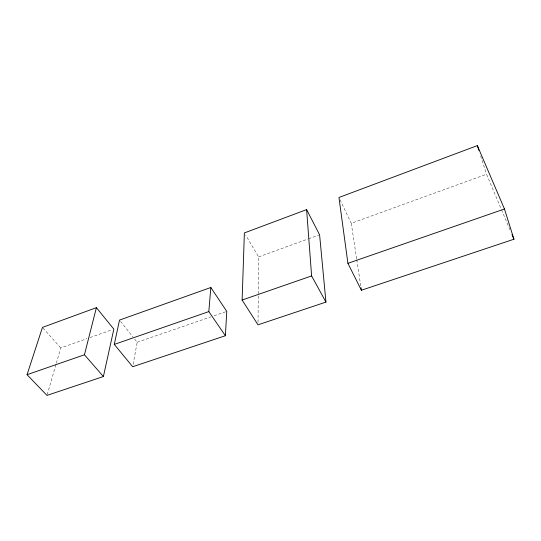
<?xml version="1.0" encoding="UTF-8"?>
<svg xmlns="http://www.w3.org/2000/svg" width="541" height="541" viewBox="0 0 541 541"><rect width="100%" height="100%" fill="white"/><g stroke="black" fill="none" stroke-linecap="round" stroke-linejoin="round"><path stroke-width="0.41" stroke-dasharray="2.71 2.03" d="M258.016 322.308L258.605 256.901L245.675 235.105M133.154 364.282L137.171 342.264L133.532 337.699M47.223 394.592L56.095 364.019M56.325 363.214L60.761 347.924L86.905 338.673M258.605 256.901L307.714 239.088M308.512 238.804L318.805 235.071M356.647 258.835L351.271 223.298L486.542 174.243L501.223 209.056M90.07 337.55L112.251 329.699M137.171 342.264L210.909 316.857M214.08 315.768L225.969 311.67M43.01 328.029L60.761 347.924M120.548 321.395L133.018 337.043M340.039 199.757L351.271 223.298M501.548 209.827L510.035 229.939M480.665 155.95L486.542 174.243M356.769 259.66L360.894 286.933"/><path stroke-width="0.81" d="M242.118 300.052L244.376 232.928L306.605 209.604L319.596 234.78L325.952 302.094L257.996 324.823L242.118 300.052L311.616 275.93L306.605 209.604M225.394 335.724L226.767 311.4L210.828 287.487L119.514 320.089L114.286 344.414L132.707 366.73L225.394 335.724L208.826 311.602L210.828 287.487M103.399 376.529L113.84 329.144L96.399 307.653L42.455 327.406L27.05 374.69L46.993 395.397L103.399 376.529L84.437 354.774L96.399 307.653M477.351 145.603L338.957 197.479L347.91 263.332L361.395 290.24L513.95 239.217L504.462 209.002L477.351 145.603L478.88 150.378M27.05 374.69L84.437 354.774M114.286 344.414L208.826 311.602M347.91 263.332L504.462 209.002M311.616 275.93L325.952 302.094M511.989 234.578L513.95 239.217M361.023 287.765L361.395 290.24"/></g></svg>
